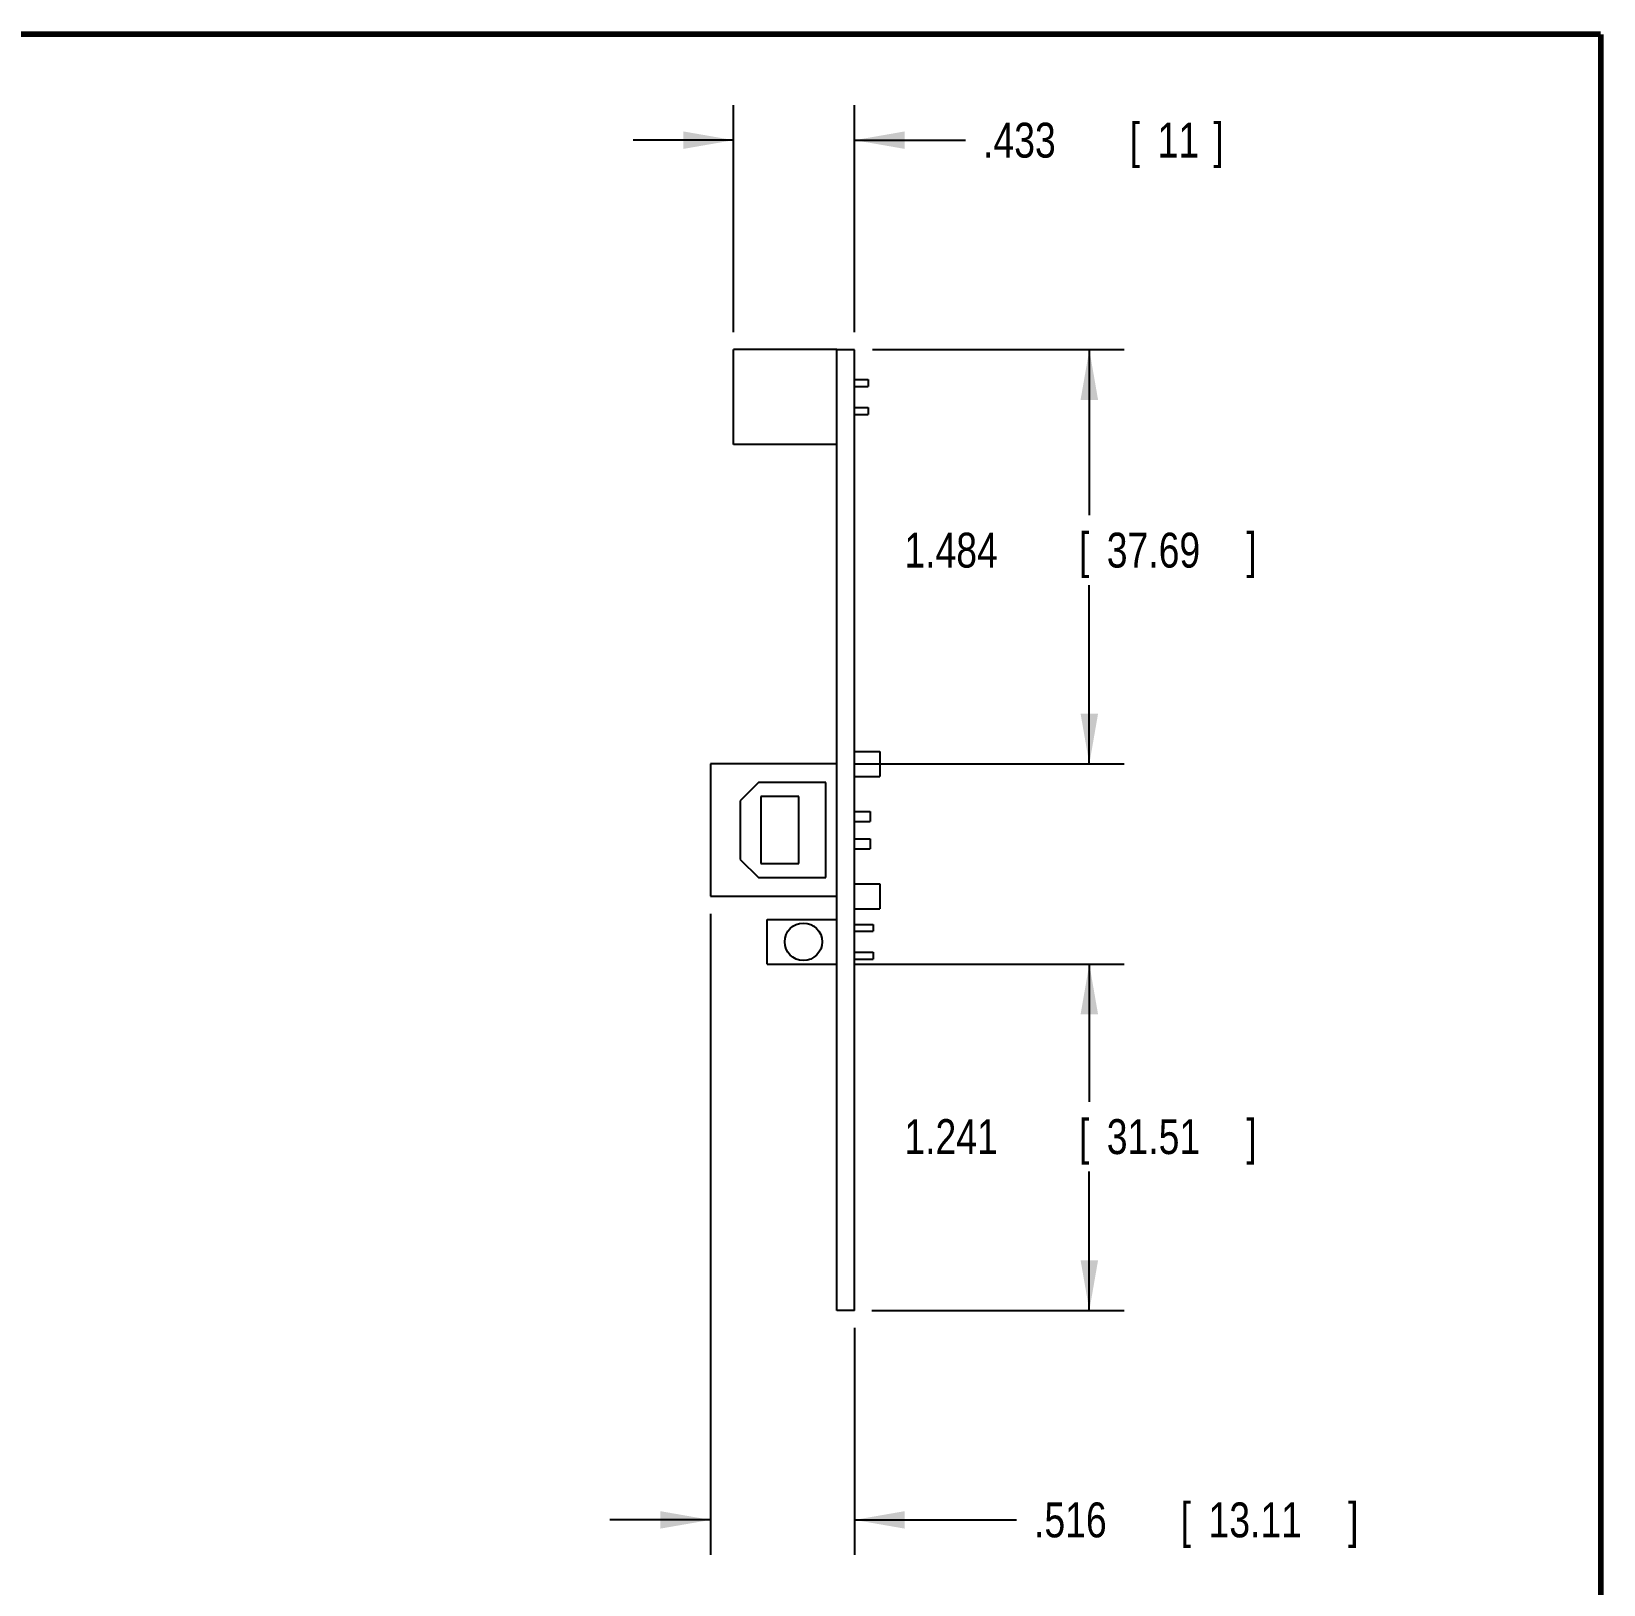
# Model space of a CAD drawing. Header units: inches. Extents: x 0.2 to 16.8, y 0.1 to 10.8.
# Drawn here: x 11.13 to 16.76, y 5.21 to 10.77 of the extents above; entities that cross this region are included whole.
import ezdxf

# ---------------------------------------------------------------- set-up
doc = ezdxf.new("R2010")
doc.units = ezdxf.units.IN
doc.header["$LTSCALE"] = 0.935
doc.header["$MEASUREMENT"] = 0
doc.layers.get('0').update_dxf_attribs({"linetype": 'CONTINUOUS'})
doc.layers.add('DIMENSIONS', color=7, linetype='CONTINUOUS')
doc.styles.get("Standard").update_dxf_attribs({"font": 'txt', "width": 0.8})
doc.dimstyles.new('DIMSTYLE_1', dxfattribs={"dimtxt": 0.125, "dimasz": 0.18, "dimexe": 0.18, "dimexo": 0.0625, "dimgap": 0.09, "dimtad": 0, "dimtih": 1, "dimtoh": 1, "dimdec": 3, "dimzin": 4, "dimdsep": 46, "dimtxsty": 'STANDARD', "dimblk": '_FILLED', "dimblk1": '_FILLED', "dimblk2": '_FILLED', "dimcen": 0.09, "dimadec": 0, "dimazin": 0, "dimtp": 0.01, "dimtm": 0.01, "dimtfac": 1, "dimtdec": 3, "dimtofl": 0, "dimtmove": 0, "dimatfit": 3, "dimldrblk": '_FILLED', "dimfxl": 1, "dimtolj": 1, "dimtzin": 4, "dimarcsym": 0})

# ---------------------------------------------------------------- blocks, each defined once
blk = doc.blocks.new('_FILLED')
at = {"color": 0, "linetype": 'BYBLOCK'}
blk.add_solid([(0, 0), (-1, 0.174), (-1, -0.174)], dxfattribs=at)
blk = doc.blocks.new('*D0')
at = {"layer": 'DIMENSIONS', "color": 2, "linetype": 'CONTINUOUS'}
for p, q in [((14.1411, 9.6292), (15.0432, 9.6292)), ((14.9182, 9.6292), (14.9182, 9.0359)), ((14.9182, 8.1452), (14.9182, 8.7859)), ((14.0767, 8.1452), (15.0432, 8.1452))]:
    blk.add_line(p, q, dxfattribs=at)
at = {"layer": 'DIMENSIONS', "color": 2, "linetype": 'CONTINUOUS', "xscale": 0.18, "yscale": 0.18, "zscale": 0.18}
for p, rotation in [((14.9182, 9.6292), 90), ((14.9182, 8.1452), 270)]:
    blk.add_blockref('_FILLED', p, dxfattribs=dict(at, rotation=rotation))
at = {"layer": 'DIMENSIONS', "color": 2, "linetype": 'CONTINUOUS', "width": 0.8}
for s, p in [('1.484', (14.2557, 8.8484)), ('[', (14.8807, 8.8484)), ('37.69', (14.9807, 8.8484)), (']', (15.4807, 8.8484))]:
    blk.add_text(s, height=0.125, dxfattribs=at).set_placement(p)
blk = doc.blocks.new('*D1')
at = {"layer": 'DIMENSIONS', "color": 2, "linetype": 'CONTINUOUS'}
for p, q in [((14.0767, 7.4282), (15.0432, 7.4282)), ((14.9182, 7.4282), (14.9182, 6.9354)), ((14.9182, 6.1877), (14.9182, 6.6854)), ((14.1397, 6.1877), (15.0432, 6.1877))]:
    blk.add_line(p, q, dxfattribs=at)
at = {"layer": 'DIMENSIONS', "color": 2, "linetype": 'CONTINUOUS', "xscale": 0.18, "yscale": 0.18, "zscale": 0.18}
for p, rotation in [((14.9182, 7.4282), 90), ((14.9182, 6.1877), 270)]:
    blk.add_blockref('_FILLED', p, dxfattribs=dict(at, rotation=rotation))
at = {"layer": 'DIMENSIONS', "color": 2, "linetype": 'CONTINUOUS', "width": 0.8}
for s, p in [('1.241', (14.2557, 6.7479)), ('[', (14.8807, 6.7479)), ('31.51', (14.9807, 6.7479)), (']', (15.4807, 6.7479))]:
    blk.add_text(s, height=0.125, dxfattribs=at).set_placement(p)
blk = doc.blocks.new('*D2')
at = {"layer": 'DIMENSIONS', "color": 2, "linetype": 'CONTINUOUS'}
for p, q in [((13.6442, 9.6917), (13.6442, 10.5042)), ((14.0772, 9.6912), (14.0772, 10.5042)), ((13.6442, 10.3792), (13.2842, 10.3792)), ((14.0772, 10.3792), (14.4751, 10.3792))]:
    blk.add_line(p, q, dxfattribs=at)
at = {"layer": 'DIMENSIONS', "color": 2, "linetype": 'CONTINUOUS', "xscale": 0.18, "yscale": 0.18, "zscale": 0.18}
blk.add_blockref('_FILLED', (13.6442, 10.3792), dxfattribs=at)
at = {"layer": 'DIMENSIONS', "color": 2, "linetype": 'CONTINUOUS', "xscale": 0.18, "yscale": 0.18, "zscale": 0.18, "rotation": 180}
blk.add_blockref('_FILLED', (14.0772, 10.3792), dxfattribs=at)
at = {"layer": 'DIMENSIONS', "color": 2, "linetype": 'CONTINUOUS', "width": 0.8}
for s, p in [('.433', (14.5376, 10.3167)), ('[', (15.0626, 10.3167)), ('11', (15.1626, 10.3167)), (']', (15.3626, 10.3167))]:
    blk.add_text(s, height=0.125, dxfattribs=at).set_placement(p)
blk = doc.blocks.new('*D3')
at = {"layer": 'DIMENSIONS', "color": 2, "linetype": 'CONTINUOUS'}
for p, q in [((13.5612, 7.6087), (13.5612, 5.3127)), ((14.0772, 6.1252), (14.0772, 5.3127)), ((13.5612, 5.4377), (13.2012, 5.4377)), ((14.0772, 5.4377), (14.6577, 5.4377))]:
    blk.add_line(p, q, dxfattribs=at)
at = {"layer": 'DIMENSIONS', "color": 2, "linetype": 'CONTINUOUS', "xscale": 0.18, "yscale": 0.18, "zscale": 0.18}
blk.add_blockref('_FILLED', (13.5612, 5.4377), dxfattribs=at)
at = {"layer": 'DIMENSIONS', "color": 2, "linetype": 'CONTINUOUS', "xscale": 0.18, "yscale": 0.18, "zscale": 0.18, "rotation": 180}
blk.add_blockref('_FILLED', (14.0772, 5.4377), dxfattribs=at)
at = {"layer": 'DIMENSIONS', "color": 2, "linetype": 'CONTINUOUS', "width": 0.8}
for s, p in [('.516', (14.7202, 5.3752)), ('[', (15.2452, 5.3752)), ('13.11', (15.3452, 5.3752)), (']', (15.8452, 5.3752))]:
    blk.add_text(s, height=0.125, dxfattribs=at).set_placement(p)

msp = doc.modelspace()

# ---------------------------------------------------------------- linework, layer by layer
at = {"color": 7, "linetype": 'CONTINUOUS'}
for p, q in [((13.6442, 9.2892), (13.6442, 9.6292)), ((14.0142, 9.6292), (13.6442, 9.6292)), ((14.0142, 6.1877), (14.0142, 9.6292)), ((14.0772, 9.6287), (14.0142, 9.6287)), ((14.0772, 6.1877), (14.0772, 9.6287)), ((14.0772, 9.5217), (14.1262, 9.5217)), ((14.1262, 9.5217), (14.1262, 9.4967)), ((14.0772, 9.4967), (14.1262, 9.4967)), ((14.0772, 9.4217), (14.1262, 9.4217)), ((14.1262, 9.4217), (14.1262, 9.3967)), ((14.0772, 9.3967), (14.1262, 9.3967)), ((14.0142, 9.2892), (13.6442, 9.2892)), ((14.0772, 8.1902), (14.1682, 8.1902)), ((14.1682, 8.1902), (14.1682, 8.1002)), ((13.5612, 8.1452), (13.5612, 7.6712)), ((14.0142, 8.1452), (13.5612, 8.1452)), ((13.7332, 8.0782), (13.6682, 8.0132)), ((13.9742, 8.0782), (13.7332, 8.0782)), ((13.9742, 7.7382), (13.9742, 8.0782)), ((14.0772, 8.1002), (14.1682, 8.1002)), ((13.6682, 8.0132), (13.6682, 7.8032)), ((13.7422, 8.0282), (13.7422, 7.7882)), ((13.8772, 8.0282), (13.7422, 8.0282)), ((13.8772, 7.7882), (13.8772, 8.0282)), ((14.0772, 7.9752), (14.1332, 7.9752)), ((14.1332, 7.9752), (14.1332, 7.9392)), ((14.0772, 7.9392), (14.1332, 7.9392)), ((14.0772, 7.8772), (14.1332, 7.8772)), ((14.0772, 7.8412), (14.1332, 7.8412)), ((14.1332, 7.8772), (14.1332, 7.8412)), ((13.6682, 7.8032), (13.7332, 7.7382)), ((13.7422, 7.7882), (13.8772, 7.7882)), ((13.7332, 7.7382), (13.9742, 7.7382)), ((14.0772, 7.7162), (14.1682, 7.7162)), ((14.1682, 7.7162), (14.1682, 7.6262)), ((13.5612, 7.6712), (14.0142, 7.6712)), ((14.0772, 7.6262), (14.1682, 7.6262)), ((13.7642, 7.5882), (14.0142, 7.5882)), ((13.7642, 7.4282), (13.7642, 7.5882)), ((14.0772, 7.5707), (14.1442, 7.5707)), ((14.0772, 7.5457), (14.1442, 7.5457)), ((14.1442, 7.5707), (14.1442, 7.5457)), ((14.0772, 7.4707), (14.1442, 7.4707)), ((14.0772, 7.4457), (14.1442, 7.4457)), ((14.1442, 7.4707), (14.1442, 7.4457)), ((13.7642, 7.4282), (14.0142, 7.4282)), ((14.0772, 6.1877), (14.0142, 6.1877))]:
    msp.add_line(p, q, dxfattribs=at)
at = {"color": 7, "linetype": 'CONTINUOUS', "const_width": 0.02}
for points in [[(16.75, 10.7586), (0.25, 10.7586)], [(16.75, 0.2586), (16.75, 10.7586)]]:
    msp.add_lwpolyline(points, dxfattribs=at)
at = {"color": 7, "linetype": 'CONTINUOUS'}
msp.add_circle((13.8942, 7.5082), 0.067, dxfattribs=at)

# ---------------------------------------------------------------- dimensions: what is measured, and where the dimension line sits
at = {"layer": 'DIMENSIONS', "color": 2, "linetype": 'CONTINUOUS'}
for base, p1, p2, angle, picture, middle in [((13.6442, 10.3792), (14.0772, 9.6912), (13.6442, 9.6917), 180, '*D2', (15.0001, 10.3792)), ((14.9182, 8.1452), (14.1411, 9.6292), (14.0767, 8.1452), 270, '*D0', (14.9182, 8.9109)), ((13.5612, 5.4377), (14.0772, 6.1252), (13.5612, 7.6087), 180, '*D3', (15.3327, 5.4377)), ((14.9181703617, 6.1877367912), (14.0766703617, 7.4282367912), (14.1396703617, 6.1877367912), 270, '*D1', (14.9181703617, 6.8103746241))]:
    dim = msp.add_linear_dim(base=base, p1=p1, p2=p2, angle=angle, dimstyle='DIMSTYLE_1', dxfattribs=at)
    dim.commit()
    dim.dimension.update_dxf_attribs({"geometry": picture, "text_midpoint": middle, "dimtype": 160})

doc.saveas('drawing.dxf')
